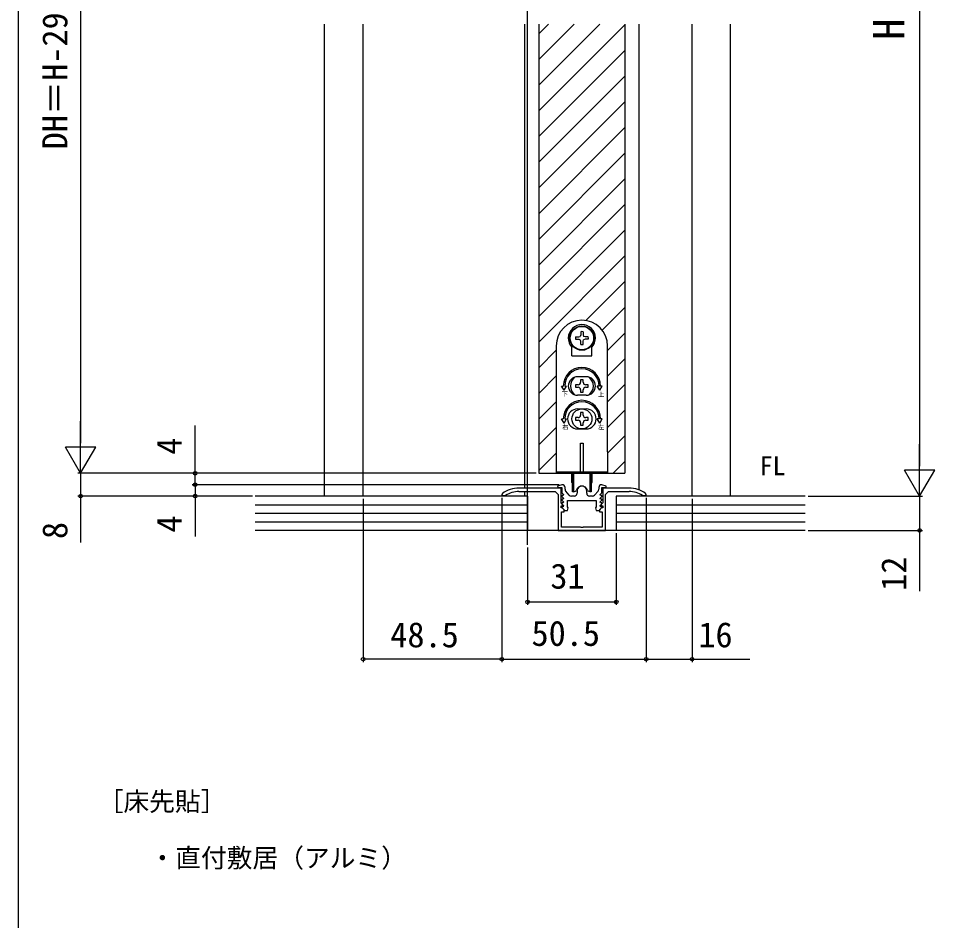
# Model space of a CAD drawing. Units: millimetres, scale not verified. Extents: x -525 to 525, y -783 to 779.
# Drawn here: x -524.9 to -204.6, y 10.4 to 325.9 of the extents above; entities that cross this region are included whole.
import ezdxf
from ezdxf.enums import TextEntityAlignment as Align

# ---------------------------------------------------------------- set-up
doc = ezdxf.new("R2010")
doc.units = ezdxf.units.MM
doc.header["$LTSCALE"] = 4
for name, color, linetype in [('0-2_USER1', 3, 'Continuous'), ('0-3_YKK_11', 7, 'Continuous'), ('0-5_YKK_12', 2, 'Continuous'), ('0-6_YKK_13', 4, 'Continuous'), ('0-8_YKK_D', 6, 'Continuous'), ('0-9_YKK_ZWAK', 7, 'Continuous'), ('0-A_YSS_K', 3, 'Continuous')]:
    doc.layers.add(name, color=color, linetype=linetype)
doc.styles.add('ＭＳ ゴシック', font='')
doc.styles.get('ＭＳ ゴシック').set_extended_font_data('MS Gothic')

msp = doc.modelspace()

# ---------------------------------------------------------------- linework, layer by layer
at = {"layer": '0-3_YKK_11'}
for p, q in [((-333.8, 161.195), (-333.8, 161.812)), ((-332.298, 159.143), (-333.543, 160.526)), ((-329.6, 160.612), (-329.6, 159.812)), ((-326.2, 159.812), (-326.2, 160.612)), ((-322.257, 160.526), (-323.502, 159.143)), ((-322, 161.812), (-322, 161.195)), ((-330.6, 158.812), (-331.555, 158.812)), ((-324.245, 158.812), (-325.2, 158.812))]:
    msp.add_line(p, q, dxfattribs=at)
for points in [[(-311.4, 161.612), (-320.6, 161.612), (-320.6, 156.412), (-321.234, 155.777), (-321.083, 155.412), (-320.6, 155.412), (-320.6, 154.712), (-321, 154.712), (-321.7, 154.012), (-321.7, 153.312), (-320.8, 153.312), (-320.8, 148.012), (-327.442, 148.012), (-327.625, 147.892), (-328.175, 147.892), (-328.358, 148.012), (-335, 148.012), (-335, 153.312), (-334.1, 153.312), (-334.1, 154.012), (-334.8, 154.712), (-335.2, 154.712), (-335.2, 155.412), (-334.717, 155.412), (-334.566, 155.777), (-335.2, 156.412), (-335.2, 161.612), (-349.9, 161.612)], [(-349.9, 160.412), (-337.2, 160.412), (-336.2, 159.412), (-336.2, 146.812)], [(-334.8, 162.812), (-334.9, 162.812), (-336.433, 162.32), (-336.353, 161.812), (-334.9, 161.812), (-334.9, 160.011), (-334.289, 159.399), (-334.449, 159.012), (-334.812, 159.012), (-334.926, 158.737), (-334.289, 158.099), (-334.449, 157.712), (-334.812, 157.712), (-334.926, 157.437), (-334.289, 156.799), (-334.449, 156.412), (-334.812, 156.412), (-334.926, 156.137), (-334.289, 155.499), (-334.449, 155.112), (-334.812, 155.112), (-334.926, 154.837), (-333.9, 153.812), (-332.9, 153.812), (-332.712, 154.775), (-332.9, 155.053), (-332.9, 157.312)], [(-336.2, 146.812), (-319.6, 146.812), (-319.6, 159.412), (-318.6, 160.412), (-311.4, 160.412)], [(-332.9, 157.312), (-322.9, 157.312), (-322.9, 155.053), (-323.087, 154.775), (-322.9, 153.812), (-321.9, 153.812), (-320.874, 154.837), (-320.988, 155.112), (-321.351, 155.112), (-321.511, 155.499), (-320.874, 156.137), (-320.988, 156.412), (-321.351, 156.412), (-321.511, 156.799), (-320.874, 157.437), (-320.988, 157.712), (-321.351, 157.712), (-321.511, 158.099), (-320.874, 158.737), (-320.988, 159.012), (-321.351, 159.012), (-321.511, 159.399), (-320.9, 160.011), (-320.9, 161.812), (-319.447, 161.812), (-319.367, 162.32), (-320.9, 162.812), (-321, 162.812)], [(-355.689, 159.765), (-355.9, 159.358), (-355.9, 159.012), (-354.75, 159.012), (-354.59, 159.058)], [(-306.71, 159.058), (-306.55, 159.012), (-305.4, 159.012), (-305.4, 159.358), (-305.611, 159.765)]]:
    msp.add_lwpolyline(points, dxfattribs=at)
for centre, radius, start, end in [((-349.9, 151.612), 10, 90, 125.37654), ((-349.9, 151.612), 8.8, 89.99999, 122.20423), ((-334.8, 161.812), 1, 0.00001, 89.99999), ((-332.8, 161.195), 1, 180.00001, 221.98721), ((-327.9, 160.612), 1.7, 359.99999, 180.00001), ((-323, 161.195), 1, 318.01279, 359.99999), ((-321, 161.812), 1, 90.00001, 179.99999), ((-311.4, 151.612), 10, 54.62346, 90), ((-311.4, 151.612), 8.8, 57.79577, 90.00001), ((-331.555, 159.812), 1, 221.98723, 270.00001), ((-330.6, 159.812), 1, 270.00001, 359.99999), ((-325.2, 159.812), 1, 180.00001, 269.99999), ((-324.245, 159.812), 1, 269.99999, 318.01277)]:
    msp.add_arc(centre, radius, start, end, dxfattribs=at)
at = {"layer": '0-5_YKK_12'}
for p, q in [((-346.9, 141.812), (-346.9, 539.312)), ((-417.9, 158.812), (-417.9, 323.812)), ((-404.4, 158.812), (-404.4, 323.812)), ((-347.9, 161.612), (-347.9, 323.812)), ((-342.9, 323.812), (-342.9, 166.815)), ((-342.884, 320.543), (-339.615, 323.812)), ((-342.884, 311.562), (-330.635, 323.812)), ((-342.884, 302.582), (-321.655, 323.812)), ((-342.884, 293.602), (-312.884, 323.602)), ((-312.9, 323.812), (-312.9, 166.815)), ((-307.9, 160.973), (-307.9, 323.812)), ((-289.4, 158.812), (-289.4, 323.812)), ((-275.9, 158.812), (-275.9, 323.812)), ((-342.884, 284.622), (-312.884, 314.622)), ((-342.884, 275.641), (-312.884, 305.641)), ((-342.884, 266.661), (-312.884, 296.661)), ((-342.884, 257.681), (-312.884, 287.681)), ((-342.884, 248.701), (-312.884, 278.701)), ((-342.884, 239.72), (-312.884, 269.72)), ((-342.884, 230.74), (-312.884, 260.74)), ((-342.884, 221.76), (-312.884, 251.76)), ((-342.884, 212.78), (-312.884, 242.78)), ((-326.479, 220.204), (-312.884, 233.799)), ((-320.817, 216.887), (-312.884, 224.819)), ((-318.884, 209.839), (-312.884, 215.839)), ((-342.884, 203.799), (-336.884, 209.799)), ((-318.884, 200.859), (-312.884, 206.859)), ((-342.884, 194.819), (-336.884, 200.819)), ((-318.884, 191.878), (-312.884, 197.878)), ((-342.884, 185.839), (-336.884, 191.839)), ((-318.884, 182.898), (-312.884, 188.898)), ((-342.884, 176.859), (-336.884, 182.859)), ((-318.884, 173.918), (-312.884, 179.918)), ((-342.884, 167.878), (-336.884, 173.878)), ((-317.007, 166.815), (-312.884, 170.937)), ((-342.9, 166.815), (-312.9, 166.815)), ((-347.916, 160.412), (-347.916, 158.812))]:
    msp.add_line(p, q, dxfattribs=at)
at = {"layer": '0-6_YKK_13'}
for p, q in [((-328.319, 215.189), (-328.468, 214.633)), ((-328.3, 216.279), (-328.319, 215.189)), ((-327.5, 216.279), (-327.481, 215.189)), ((-327.481, 215.189), (-327.332, 214.633)), ((-326.776, 214.484), (-327.332, 214.633)), ((-326.776, 213.646), (-327.332, 213.497)), ((-325.686, 214.465), (-326.776, 214.484)), ((-325.686, 213.665), (-326.776, 213.646)), ((-336.9, 211.315), (-336.9, 174.315)), ((-331.4, 207.865), (-331.4, 210.853)), ((-324.4, 207.865), (-324.4, 210.853)), ((-318.9, 174.315), (-318.9, 211.315)), ((-331.4, 207.865), (-324.4, 207.865)), ((-326.4, 200.565), (-329.4, 200.565)), ((-328.34, 199.515), (-328.34, 198.635)), ((-327.46, 199.515), (-328.34, 199.515)), ((-327.46, 198.635), (-327.46, 199.515)), ((-335.016, 197.315), (-334.4, 197.315)), ((-334.15, 195.815), (-335.016, 197.315)), ((-334.15, 195.815), (-333.284, 197.315)), ((-333.9, 197.315), (-333.284, 197.315)), ((-329.22, 197.755), (-330.1, 197.755)), ((-330.1, 197.755), (-330.1, 196.875)), ((-330.1, 196.875), (-329.22, 196.875)), ((-328.34, 195.995), (-328.34, 195.115)), ((-327.46, 195.115), (-327.46, 195.995)), ((-325.7, 197.755), (-326.58, 197.755)), ((-326.58, 196.875), (-325.7, 196.875)), ((-325.7, 196.875), (-325.7, 197.755)), ((-321.9, 197.315), (-322.516, 197.315)), ((-321.65, 195.815), (-322.516, 197.315)), ((-326.4, 194.065), (-329.4, 194.065)), ((-328.34, 195.115), (-327.46, 195.115)), ((-329.4, 189.315), (-326.4, 189.315)), ((-335.016, 185.815), (-334.4, 185.815)), ((-334.15, 184.315), (-335.016, 185.815)), ((-334.15, 184.315), (-333.284, 185.815)), ((-333.9, 185.815), (-333.284, 185.815)), ((-329.22, 186.255), (-330.1, 186.255)), ((-330.1, 186.255), (-330.1, 185.375)), ((-328.34, 188.015), (-328.34, 187.135)), ((-327.46, 188.015), (-328.34, 188.015)), ((-327.46, 187.135), (-327.46, 188.015)), ((-325.7, 186.255), (-326.58, 186.255)), ((-325.7, 185.375), (-325.7, 186.255)), ((-321.65, 184.315), (-322.516, 185.815)), ((-321.9, 185.815), (-322.516, 185.815)), ((-321.65, 184.315), (-320.784, 185.815)), ((-320.784, 185.815), (-321.4, 185.815)), ((-330.1, 185.375), (-329.22, 185.375)), ((-328.34, 184.495), (-328.34, 183.615)), ((-328.34, 183.615), (-327.46, 183.615)), ((-327.46, 183.615), (-327.46, 184.495)), ((-326.58, 185.375), (-325.7, 185.375)), ((-329.4, 182.315), (-326.4, 182.315)), ((-328.4, 177.315), (-327.4, 177.315)), ((-328.4, 167.115), (-328.4, 177.315)), ((-327.4, 177.315), (-327.4, 167.115)), ((-336.9, 174.315), (-336.9, 166.815)), ((-336.9, 167.315), (-318.9, 167.315)), ((-331.4, 163.567), (-331.4, 166.815)), ((-331.15, 160.315), (-331.15, 166.815)), ((-330.75, 160.315), (-330.75, 166.815)), ((-327.4, 167.115), (-328.4, 167.115)), ((-325.05, 160.315), (-325.05, 166.815)), ((-324.4, 166.815), (-324.4, 163.567)), ((-331.152, 163.271), (-331.15, 163.271)), ((-331.15, 163.315), (-331.15, 160.315)), ((-330.75, 160.315), (-331.15, 160.315)), ((-330.75, 160.315), (-330.13, 160.54)), ((-325.05, 160.315), (-325.67, 160.54)), ((-324.65, 160.315), (-324.65, 163.315)), ((-324.65, 163.271), (-324.648, 163.271))]:
    msp.add_line(p, q, dxfattribs=at)
for points in [[(-330.114, 214.465), (-329.024, 214.484), (-328.468, 214.633)], [(-330.114, 213.665), (-329.024, 213.646), (-328.468, 213.497)], [(-328.3, 211.851), (-328.319, 212.94), (-328.468, 213.497)], [(-327.5, 211.851), (-327.481, 212.94), (-327.332, 213.497)], [(-321.65, 195.815), (-320.784, 197.315), (-321.4, 197.315)], [(-318.9, 174.315), (-318.9, 166.815), (-336.9, 166.815)], [(-324.65, 166.815), (-324.65, 160.315), (-325.05, 160.315)]]:
    msp.add_lwpolyline(points, dxfattribs=at)
for centre, radius in [((-327.9, 214.065), 4.25), ((-327.9, 214.065), 4.1), ((-327.9, 185.815), 3.5)]:
    msp.add_circle(centre, radius, dxfattribs=at)
for centre, radius, start, end in [((-327.9, 211.315), 9, 0, 180), ((-327.9, 214.065), 4.75, 317.4631, 222.5369), ((-327.9, 214.065), 2.25, 79.75965, 100.24035), ((-327.9, 214.065), 2.25, 169.75965, 190.24035), ((-327.9, 214.065), 2.25, 259.75965, 280.24035), ((-327.9, 214.065), 2.25, 349.75965, 10.24035), ((-327.9, 197.315), 6.5, 0, 180), ((-327.9, 197.315), 6, 0, 180), ((-329.4, 197.315), 3.25, 90, 270), ((-327.9, 197.315), 4, 129.83844, 230.16156), ((-329.22, 198.635), 0.88, 270, 0), ((-326.58, 198.635), 0.88, 180, 270), ((-326.4, 197.315), 3.25, 270, 90), ((-327.9, 197.315), 4, 309.83844, 50.16156), ((-329.22, 195.995), 0.88, 0, 90), ((-326.58, 195.995), 0.88, 90, 180), ((-327.9, 185.815), 6.5, 0, 180), ((-327.9, 185.815), 6, 0, 180), ((-329.4, 185.815), 3.5, 90, 270), ((-326.4, 185.815), 3.5, 270, 90), ((-329.22, 187.135), 0.88, 270, 0), ((-326.58, 187.135), 0.88, 180, 270), ((-329.22, 184.495), 0.88, 0, 90), ((-326.58, 184.495), 0.88, 90, 180), ((-331.1, 163.567), 0.3, 180, 260), ((-324.7, 163.567), 0.3, 280, 0), ((-330.301, 161.01), 0.5, 290, 343.84988), ((-327.9, 160.315), 2, 16.15012, 163.84988), ((-325.499, 161.01), 0.5, 196.15012, 250)]:
    msp.add_arc(centre, radius, start, end, dxfattribs=at)
at = {"layer": '0-8_YKK_D'}
for p, q in [((-209.835, 481.312), (-209.835, 169.312)), ((-503.112, 460.312), (-503.112, 177.315)), ((-503.112, 166.815), (-503.112, 185.001)), ((-209.835, 158.812), (-209.835, 176.998)), ((-503.112, 166.815), (-508.362, 175.908)), ((-497.862, 175.908), (-508.362, 175.908)), ((-503.112, 166.815), (-497.862, 175.908)), ((-431.899, 166.815), (-504.112, 166.815)), ((-343.9, 166.815), (-504.112, 166.815)), ((-343.9, 166.815), (-464.112, 166.815)), ((-209.835, 158.812), (-215.085, 167.905)), ((-204.585, 167.905), (-215.085, 167.905)), ((-209.835, 158.812), (-204.585, 167.905)), ((-335.842, 162.812), (-464.112, 162.812)), ((-335.842, 162.812), (-464.112, 162.812)), ((-443.097, 158.812), (-504.112, 158.812)), ((-443.097, 158.812), (-464.112, 158.812)), ((-404.4, 157.812), (-404.4, 100.812)), ((-355.9, 158.212), (-355.9, 100.812)), ((-355.9, 158.212), (-355.9, 100.812)), ((-305.4, 158.212), (-305.4, 100.812)), ((-305.4, 158.212), (-305.4, 100.812)), ((-289.4, 157.812), (-289.4, 100.812)), ((-248.835, 158.812), (-208.835, 158.812)), ((-248.835, 158.812), (-208.835, 158.812)), ((-315.9, 145.812), (-315.9, 120.812)), ((-248.835, 146.812), (-208.835, 146.812)), ((-346.9, 140.812), (-346.9, 120.812)), ((-346.9, 121.812), (-315.9, 121.812)), ((-355.9, 101.812), (-404.4, 101.812)), ((-355.9, 101.812), (-305.4, 101.812))]:
    msp.add_line(p, q, dxfattribs=at)
for points in [[(-463.112, 162.812), (-463.112, 166.815), (-463.112, 183.483)], [(-503.112, 166.815), (-503.112, 158.812), (-503.112, 142.621)], [(-463.112, 162.812), (-463.112, 158.812), (-463.112, 144.693)], [(-209.835, 158.812), (-209.835, 146.812), (-209.835, 125.534)], [(-305.4, 101.812), (-289.4, 101.812), (-269.191, 101.812)]]:
    msp.add_lwpolyline(points, dxfattribs=at)
for centre in [(-463.112, 166.815), (-463.112, 162.812), (-463.112, 162.812), (-503.112, 158.812), (-463.112, 158.812), (-209.835, 146.812), (-346.9, 121.812), (-315.9, 121.812), (-404.4, 101.812), (-355.9, 101.812), (-355.9, 101.812), (-305.4, 101.812), (-305.4, 101.812), (-289.4, 101.812)]:
    msp.add_circle(centre, 0.637, dxfattribs=at)
at = {"layer": '0-9_YKK_ZWAK'}
msp.add_line((-524.9, 746.6), (-524.9, -783.4), dxfattribs=at)
at = {"layer": '0-A_YSS_K'}
for p, q in [((-346.916, 158.812), (-442.097, 158.812)), ((-346.916, 158.812), (-346.916, 146.812)), ((-249.835, 158.812), (-315.916, 158.812)), ((-315.916, 158.812), (-315.916, 146.812)), ((-442.097, 155.812), (-346.916, 155.812)), ((-315.916, 155.812), (-249.835, 155.812)), ((-442.097, 152.812), (-346.916, 152.812)), ((-315.916, 152.812), (-249.835, 152.812)), ((-442.097, 149.812), (-346.916, 149.812)), ((-315.916, 149.812), (-249.835, 149.812)), ((-249.835, 146.812), (-442.097, 146.812))]:
    msp.add_line(p, q, dxfattribs=at)

# ---------------------------------------------------------------- texts
at = {"layer": '0-2_USER1', "style": 'ＭＳ ゴシック'}
for s, p in [('FL', (-265.727, 164.158)), ('［床先貼］', (-497.15, 46.776)), ('・直付敷居（アルミ）', (-479.048, 27.032))]:
    msp.add_text(s, height=6.598, dxfattribs=at).set_placement(p, align=Align.BOTTOM_LEFT)
at = {"layer": '0-6_YKK_13', "style": 'ＭＳ ゴシック'}
for s, p in [('下', (-334.929, 193.271)), ('上', (-322.255, 193.102)), ('右', (-334.821, 181.747)), ('左', (-322.279, 181.711))]:
    msp.add_text(s, height=1.558, dxfattribs=at).set_placement(p, align=Align.BOTTOM_LEFT)
at = {"layer": '0-8_YKK_D', "style": 'ＭＳ ゴシック'}
for s, height, p in [('DH＝H-29', 8.798, (-505.112, 280.052)), ('H', 11, (-211.835, 318.323)), ('4', 8.798, (-465.112, 173.301)), ('4', 8.798, (-465.112, 146.08)), ('8', 8.798, (-505.112, 143.802)), ('12', 8.798, (-211.835, 125.693))]:
    msp.add_text(s, height=height, rotation=90, dxfattribs=at).set_placement(p, align=Align.BOTTOM_LEFT)
for s, p in [('31', (-338.934, 123.812)), ('48.5', (-394.877, 103.312)), ('50.5', (-345.514, 103.812)), ('16', (-287.191, 103.312))]:
    msp.add_text(s, height=8.798, dxfattribs=at).set_placement(p, align=Align.BOTTOM_LEFT)

doc.saveas('drawing.dxf')
